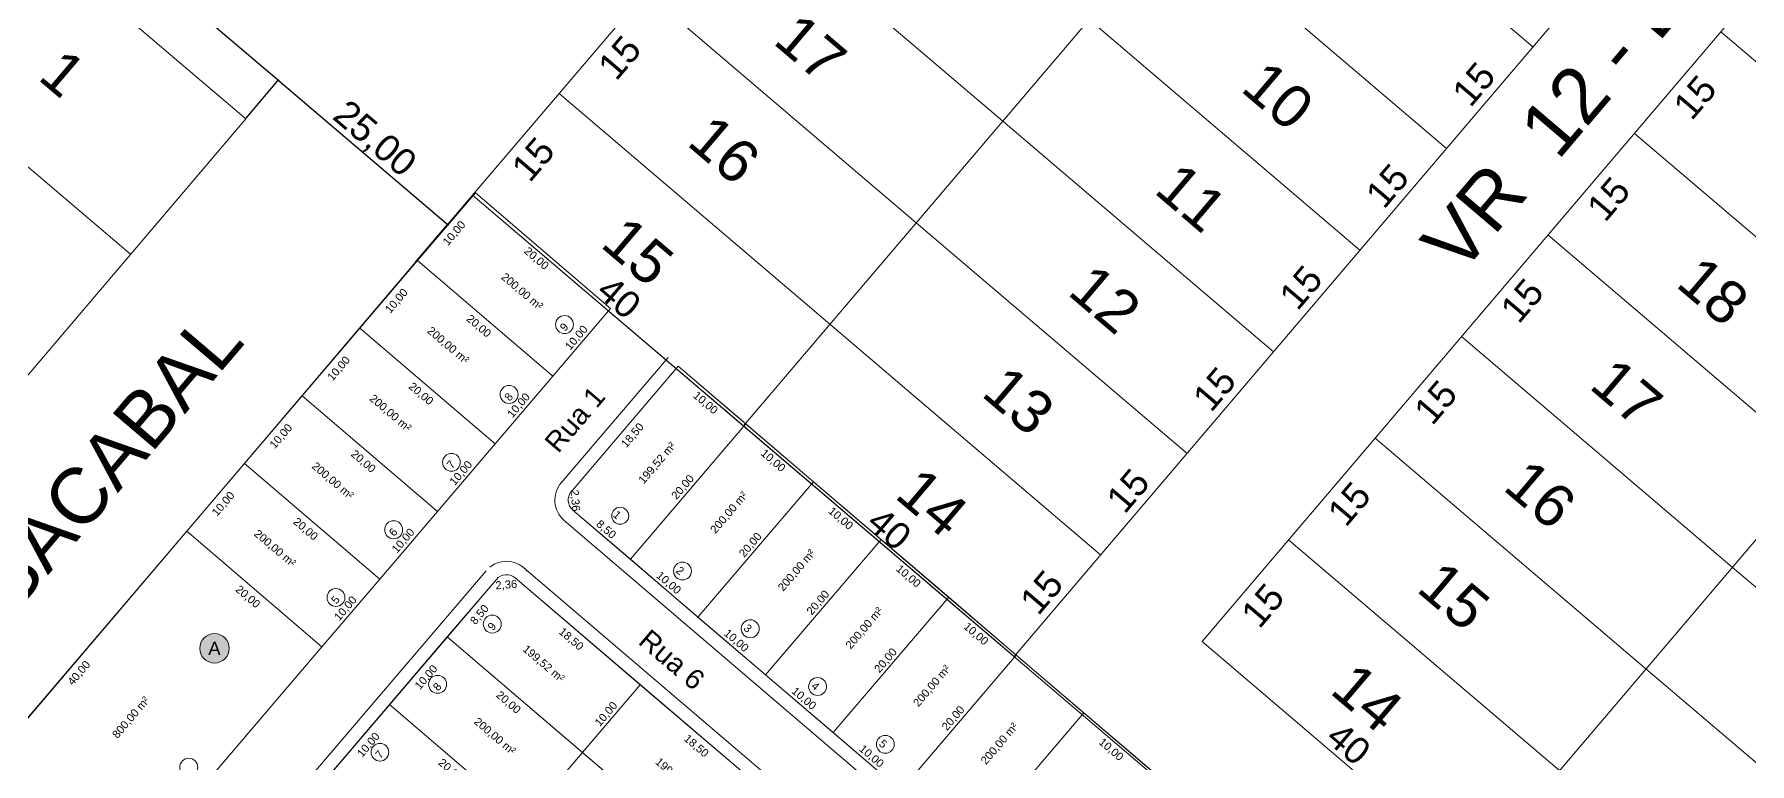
# Model space of a CAD drawing. Header units: metres. Extents: x 3808 to 8215, y 2374 to 6187.
# Drawn here: x 7673.7 to 7866.6, y 4216.7 to 4298.7 of the extents above; entities that cross this region are included whole.
import ezdxf
from ezdxf.enums import TextEntityAlignment as Align

# ---------------------------------------------------------------- set-up
doc = ezdxf.new("R2010")
doc.units = ezdxf.units.M
for name, color, linetype, lineweight in [('AREA_DOS_LOTES', 7, 'Continuous', 0), ('COTAS_DOS_LOTES', 7, 'Continuous', 0), ('EIXO_LOTES', 1, 'Continuous', 0), ('IDENT_DAS_QUADRAS', 7, 'Continuous', 0), ('MEIO_FIO', 252, 'Continuous', 0), ('Nome_Ruas', 7, 'Continuous', 0), ('NUMERO_DOS_LOTES', 7, 'Continuous', 0), ('REGIAO_POLILINHAS', 7, 'Continuous', 0)]:
    doc.layers.add(name, color=color, linetype=linetype, lineweight=lineweight)
doc.layers.add('vista', color=7, linetype='Continuous')
doc.styles.add('pedro', font='arial.ttf', dxfattribs={"height": 3})
doc.styles.add('REGUA80', font='arial.ttf')
doc.dimstyles.new('pedro', dxfattribs={"dimtxt": 3, "dimasz": 0.1, "dimexe": 0.1, "dimexo": 0.1, "dimgap": 0.05, "dimtad": 1, "dimzin": 1, "dimtxsty": 'pedro', "dimblk": 'ARCHTICK', "dimcen": 2.5, "dimdle": 0.1, "dimadec": 0, "dimazin": 0, "dimtfac": 1, "dimtmove": 0, "dimatfit": 3, "dimldrblk": 'ARCHTICK', "dimfxl": 0.3, "dimarcsym": 0})

# ---------------------------------------------------------------- blocks, each defined once
blk = doc.blocks.new('_ARCHTICK')
at = {"color": 0, "linetype": 'ByBlock', "const_width": 0.15}
blk.add_lwpolyline([(-0.5, -0.5), (0.5, 0.5)], dxfattribs=at)
blk = doc.blocks.new('*D9267')
at = {"layer": 'Defpoints', "color": 0, "transparency": 16777216}
for p in [(7499.48, 4457.72), (7701.15, 4293.52), (7697.47, 4289.2)]:
    blk.add_point(p, dxfattribs=at)
at = {"layer": 'vista', "color": 0, "lineweight": -2, "transparency": 16777216}
for p, q in [((7499.54, 4457.8), (7503.22, 4462.12)), ((7503.08, 4462.11), (7701.22, 4293.46)), ((7697.53, 4289.27), (7701.21, 4293.6))]:
    blk.add_line(p, q, dxfattribs=at)
at = {"layer": 'vista', "color": 0, "lineweight": -2, "transparency": 16777216, "xscale": 0.1, "yscale": 0.1, "zscale": 0.1}
for p, rotation in [((7503.16, 4462.05), 139.595887678014), ((7701.15, 4293.52), 319.595887678014)]:
    blk.add_blockref('_ARCHTICK', p, dxfattribs=dict(at, rotation=rotation))
at = {"layer": 'vista', "color": 0, "lineweight": 5, "transparency": 16777216, "insert": (7603.35, 4379.2), "char_height": 3, "attachment_point": 5, "rotation": 319.5959, "style": 'pedro'}
blk.add_mtext('260,00', dxfattribs=at)
blk = doc.blocks.new('*D9268')
at = {"layer": 'Defpoints', "color": 0, "transparency": 16777216}
for p in [(7697.47, 4289.2), (7720.18, 4277.32), (7716.5, 4272.99)]:
    blk.add_point(p, dxfattribs=at)
at = {"layer": 'vista', "color": 0, "lineweight": -2, "transparency": 16777216}
for p, q in [((7697.53, 4289.27), (7701.21, 4293.6)), ((7701.07, 4293.59), (7720.26, 4277.25)), ((7716.57, 4273.07), (7720.25, 4277.39))]:
    blk.add_line(p, q, dxfattribs=at)
at = {"layer": 'vista', "color": 0, "lineweight": -2, "transparency": 16777216, "xscale": 0.1, "yscale": 0.1, "zscale": 0.1}
for p, rotation in [((7701.15, 4293.52), 139.595887678014), ((7720.18, 4277.32), 319.595887678014)]:
    blk.add_blockref('_ARCHTICK', p, dxfattribs=dict(at, rotation=rotation))
at = {"layer": 'vista', "color": 0, "lineweight": 5, "transparency": 16777216, "insert": (7711.87, 4286.83), "char_height": 3, "attachment_point": 5, "rotation": 319.5959, "style": 'pedro'}
blk.add_mtext('25,00', dxfattribs=at)

msp = doc.modelspace()

# ---------------------------------------------------------------- hatches: boundary and pattern name
at = {"layer": 'IDENT_DAS_QUADRAS', "lineweight": 5, "transparency": 33554687}
h = msp.add_hatch(color=40, dxfattribs=at)
edge = h.paths.add_edge_path()
edge.add_arc((7693.957, 4229.683), 1.654, 0, 360)

# ---------------------------------------------------------------- linework, layer by layer
at = {"layer": 'EIXO_LOTES', "lineweight": 5, "transparency": 33554687}
for p, q in [((7716.806, 4273.268), (7732.017, 4260.282)), ((7710.313, 4265.663), (7725.524, 4252.677)), ((7734.103, 4247.324), (7746.115, 4261.394)), ((7746.115, 4261.394), (7898.219, 4131.531)), ((7703.82, 4258.058), (7719.03, 4245.071)), ((7740.734, 4239.69), (7753.72, 4254.901)), ((7697.327, 4250.452), (7712.537, 4237.466)), ((7748.339, 4233.197), (7761.325, 4248.407)), ((7734.27, 4245.209), (7885.233, 4116.32)), ((7690.834, 4242.847), (7706.044, 4229.861)), ((7755.944, 4226.704), (7768.931, 4241.914)), ((7669.171, 4171.272), (7725.662, 4237.437)), ((7727.776, 4237.604), (7755.916, 4213.58)), ((7763.549, 4220.211), (7776.536, 4235.421)), ((7720.142, 4230.973), (7735.353, 4217.987)), ((7750.563, 4205), (7720.142, 4230.973)), ((7771.155, 4213.718), (7784.141, 4228.928)), ((7683.408, 4157.145), (7741.846, 4225.592)), ((7713.649, 4223.368), (7728.86, 4210.381)), ((7778.76, 4207.224), (7791.746, 4222.435))]:
    msp.add_line(p, q, dxfattribs=at)
for centre, start, end in [((7735.243, 4246.35), 139.50998, 229.50998), ((7726.802, 4236.463), 49.50998, 139.50998)]:
    msp.add_arc(centre, 1.5, start, end, dxfattribs=at)
at = {"layer": 'IDENT_DAS_QUADRAS', "lineweight": 5, "transparency": 33554687}
msp.add_circle((7693.957, 4229.683), 1.654, dxfattribs=at)
at = {"layer": 'MEIO_FIO', "lineweight": 5, "transparency": 33554687}
for p, q in [((7744.974, 4262.368), (7732.962, 4248.298)), ((7880.836, 4118.101), (7733.296, 4244.069)), ((7724.521, 4238.411), (7668.03, 4172.246)), ((7728.75, 4238.745), (7756.89, 4214.72))]:
    msp.add_line(p, q, dxfattribs=at)
for centre, start, end in [((7735.243, 4246.35), 139.50998, 229.50998), ((7726.802, 4236.463), 39.09895, 129.09895)]:
    msp.add_arc(centre, 3, start, end, dxfattribs=at)
at = {"layer": 'NUMERO_DOS_LOTES', "lineweight": 5, "transparency": 33554687}
for centre, radius in [((7733.329, 4266.073), 1.009), ((7727.098, 4258.22), 1.01), ((7720.611, 4250.591), 0.996), ((7739.591, 4244.585), 0.956), ((7714.111, 4243.009), 1.01), ((7746.596, 4238.373), 1.005), ((7707.62, 4235.391), 1.005), ((7725.205, 4232.416), 1.009), ((7754.215, 4231.881), 1.009), ((7719.056, 4225.639), 1.01), ((7761.797, 4225.391), 1.01), ((7769.411, 4218.894), 1.005), ((7712.57, 4218.01), 0.996), ((7691.067, 4216.323), 1.01)]:
    msp.add_circle(centre, radius, dxfattribs=at)
at = {"layer": 'REGIAO_POLILINHAS', "lineweight": 5, "transparency": 33554687}
for p, q in [((7716.806, 4273.268), (7723.299, 4280.873)), ((7710.313, 4265.663), (7716.806, 4273.268)), ((7732.017, 4260.282), (7716.806, 4273.268)), ((7716.806, 4273.268), (7732.017, 4260.282)), ((7738.51, 4267.887), (7732.017, 4260.282)), ((7703.82, 4258.058), (7710.313, 4265.663)), ((7725.524, 4252.677), (7710.313, 4265.663)), ((7710.313, 4265.663), (7725.524, 4252.677)), ((7732.017, 4260.282), (7725.524, 4252.677)), ((7734.103, 4247.324), (7746.115, 4261.394)), ((7746.115, 4261.394), (7753.72, 4254.901)), ((7697.327, 4250.452), (7703.82, 4258.058)), ((7719.03, 4245.071), (7703.82, 4258.058)), ((7703.82, 4258.058), (7719.03, 4245.071)), ((7740.734, 4239.69), (7753.72, 4254.901)), ((7753.72, 4254.901), (7740.734, 4239.69)), ((7725.524, 4252.677), (7719.03, 4245.071)), ((7690.834, 4242.847), (7697.327, 4250.452)), ((7712.537, 4237.466), (7697.327, 4250.452)), ((7697.327, 4250.452), (7712.537, 4237.466)), ((7761.325, 4248.407), (7748.339, 4233.197)), ((7748.339, 4233.197), (7761.325, 4248.407)), ((7761.325, 4248.407), (7768.931, 4241.914)), ((7719.03, 4245.071), (7712.537, 4237.466)), ((7740.734, 4239.69), (7734.27, 4245.209)), ((7664.861, 4212.427), (7690.834, 4242.847)), ((7706.044, 4229.861), (7690.834, 4242.847)), ((7690.834, 4242.847), (7706.044, 4229.861)), ((7768.931, 4241.914), (7755.944, 4226.704)), ((7755.944, 4226.704), (7768.931, 4241.914)), ((7748.339, 4233.197), (7740.734, 4239.69)), ((7712.537, 4237.466), (7706.044, 4229.861)), ((7720.142, 4230.973), (7725.662, 4237.437)), ((7727.776, 4237.604), (7741.846, 4225.592)), ((7776.536, 4235.421), (7763.549, 4220.211)), ((7763.549, 4220.211), (7776.536, 4235.421)), ((7776.536, 4235.421), (7784.141, 4228.928)), ((7755.944, 4226.704), (7748.339, 4233.197)), ((7706.044, 4229.861), (7680.071, 4199.44)), ((7713.649, 4223.368), (7720.142, 4230.973)), ((7720.142, 4230.973), (7735.353, 4217.987)), ((7735.353, 4217.987), (7720.142, 4230.973)), ((7784.141, 4228.928), (7771.155, 4213.718)), ((7771.155, 4213.718), (7784.141, 4228.928)), ((7784.141, 4228.928), (7791.746, 4222.435)), ((7741.846, 4225.592), (7735.353, 4217.987)), ((7735.353, 4217.987), (7741.846, 4225.592)), ((7741.846, 4225.592), (7755.916, 4213.58)), ((7763.549, 4220.211), (7755.944, 4226.704)), ((7707.156, 4215.763), (7713.649, 4223.368)), ((7713.649, 4223.368), (7728.86, 4210.381)), ((7728.86, 4210.381), (7713.649, 4223.368)), ((7791.746, 4222.435), (7778.76, 4207.224)), ((7778.76, 4207.224), (7791.746, 4222.435)), ((7791.746, 4222.435), (7799.351, 4215.942)), ((7771.155, 4213.718), (7763.549, 4220.211)), ((7735.353, 4217.987), (7728.86, 4210.381)), ((7728.86, 4210.381), (7735.353, 4217.987)), ((7750.563, 4205), (7735.353, 4217.987)), ((7735.353, 4217.987), (7750.563, 4205))]:
    msp.add_line(p, q, dxfattribs=at)
at = {"layer": 'REGIAO_POLILINHAS', "color": 1, "lineweight": 5, "transparency": 33554687}
for p, q in [((7723.299, 4280.873), (7738.51, 4267.887)), ((7753.72, 4254.901), (7761.325, 4248.407)), ((7768.931, 4241.914), (7776.536, 4235.421))]:
    msp.add_line(p, q, dxfattribs=at)
at = {"layer": 'REGIAO_POLILINHAS', "lineweight": 5, "transparency": 33554687}
for centre, start, end in [((7735.243, 4246.35), 139.50998, 229.50998), ((7726.802, 4236.463), 49.50998, 139.50998)]:
    msp.add_arc(centre, 1.5, start, end, dxfattribs=at)
at = {"layer": 'vista', "lineweight": 5}
for p, q in [((7499.479, 4457.724), (7697.466, 4289.198)), ((7836.416, 4413.87), (7722.985, 4280.609)), ((7836.416, 4413.87), (7722.985, 4280.609)), ((7897.335, 4362.016), (7783.905, 4228.755)), ((7897.335, 4362.016), (7783.905, 4228.755)), ((7840.949, 4357.483), (7753.445, 4254.682)), ((7840.949, 4357.483), (7753.445, 4254.682)), ((7908.758, 4352.293), (7805.05, 4230.455)), ((7908.758, 4352.293), (7805.05, 4230.455)), ((7842.241, 4297.289), (7811.781, 4323.216)), ((7782.613, 4288.949), (7752.153, 4314.876)), ((7832.518, 4285.867), (7802.058, 4311.794)), ((7646.428, 4306.377), (7684.503, 4273.969)), ((7772.89, 4277.527), (7742.431, 4303.454)), ((7822.795, 4274.444), (7792.336, 4300.371)), ((7893.845, 4273.062), (7863.386, 4298.989)), ((7913.29, 4295.907), (7835.51, 4204.528)), ((7763.168, 4266.104), (7732.708, 4292.031)), ((7632.649, 4213.049), (7697.466, 4289.198)), ((7813.073, 4263.022), (7782.613, 4288.949)), ((7884.123, 4261.64), (7853.663, 4287.567)), ((7722.985, 4280.609), (7645.205, 4189.23)), ((7753.445, 4254.682), (7722.985, 4280.609)), ((7898.129, 4131.529), (7722.985, 4280.609)), ((7898.129, 4131.529), (7722.985, 4280.609)), ((7803.35, 4251.6), (7772.89, 4277.527)), ((7874.4, 4250.217), (7843.94, 4276.144)), ((7793.627, 4240.177), (7763.168, 4266.104)), ((7864.677, 4238.795), (7834.218, 4264.722)), ((7783.905, 4228.755), (7753.445, 4254.682)), ((7854.955, 4227.372), (7824.495, 4253.299)), ((7845.232, 4215.95), (7814.772, 4241.877)), ((7895.137, 4212.868), (7864.677, 4238.795)), ((7835.51, 4204.528), (7805.05, 4230.455)), ((7885.414, 4201.446), (7854.955, 4227.372))]:
    msp.add_line(p, q, dxfattribs=at)

# ---------------------------------------------------------------- texts
at = {"layer": 'AREA_DOS_LOTES', "lineweight": 5, "transparency": 33554687, "style": 'REGUA80'}
for s, rotation, p in [('200,00 m²', 319.52002, (7728.571, 4269.798)), ('200,00 m²', 319.52002, (7720.252, 4263.751)), ('200,00 m²', 319.52002, (7713.759, 4256.146)), ('199,52 m²', 49.52002, (7743.731, 4250.538)), ('200,00 m²', 319.52002, (7707.266, 4248.541)), ('200,00 m²', 49.52002, (7751.809, 4244.961)), ('200,00 m²', 319.52002, (7700.773, 4240.936)), ('200,00 m²', 49.52002, (7759.414, 4238.468)), ('200,00 m²', 49.52002, (7767.019, 4231.975)), ('199,52 m²', 319.52002, (7730.99, 4227.976)), ('200,00 m²', 49.52002, (7774.624, 4225.482)), ('800,00 m²', 49.52002, (7684.54, 4221.923)), ('200,00 m²', 319.52002, (7725.505, 4219.82)), ('200,00 m²', 49.52002, (7782.23, 4218.989)), ('199,52 m²', 319.52002, (7745.898, 4215.3))]:
    msp.add_text(s, height=0.9, rotation=rotation, dxfattribs=at).set_placement(p, align=Align.MIDDLE_CENTER)
at = {"layer": 'COTAS_DOS_LOTES', "lineweight": 5, "transparency": 33554687, "style": 'REGUA80'}
for s, rotation, p in [('10,00', 49.52002, (7721.245, 4276.064)), ('20,00', 319.52002, (7729.898, 4273.188)), ('10,00', 49.52002, (7714.752, 4268.459)), ('20,00', 319.52002, (7723.405, 4265.583)), ('10,00', 49.52002, (7734.99, 4264.318)), ('10,00', 49.52002, (7708.259, 4260.854)), ('20,00', 319.52002, (7716.912, 4257.978)), ('10,00', 49.52002, (7728.497, 4256.713)), ('10,00', 319.52002, (7748.911, 4256.955)), ('10,00', 49.52002, (7701.765, 4253.249)), ('18,50', 49.52002, (7741.301, 4253.353)), ('20,00', 319.52002, (7710.419, 4250.372)), ('10,00', 49.52002, (7722.004, 4249.108)), ('10,00', 319.52002, (7756.517, 4250.462)), ('20,00', 49.52002, (7746.954, 4247.53)), ('10,00', 49.52002, (7695.272, 4245.644)), ('2,36', 274.52002, (7734.107, 4246.263)), ('10,00', 319.52002, (7764.122, 4243.969)), ('20,00', 319.52002, (7703.926, 4242.767)), ('10,00', 49.52002, (7715.51, 4241.503)), ('8,50', 319.52002, (7737.734, 4242.725)), ('20,00', 49.52002, (7754.559, 4241.036)), ('2,36', 4.52002, (7726.816, 4236.404)), ('10,00', 319.52002, (7744.769, 4236.719)), ('20,00', 319.52002, (7697.433, 4235.162)), ('10,00', 49.52002, (7709.017, 4233.898)), ('20,00', 49.52002, (7762.164, 4234.543)), ('8,50', 49.52002, (7724.094, 4233.199)), ('18,50', 319.52002, (7733.805, 4230.406)), ('10,00', 319.52002, (7752.374, 4230.226)), ('20,00', 49.52002, (7769.769, 4228.05)), ('40,00', 49.52002, (7679.039, 4226.631)), ('10,00', 49.52002, (7718.088, 4226.164)), ('20,00', 319.52002, (7726.741, 4223.288)), ('10,00', 49.52002, (7738.326, 4222.023)), ('10,00', 319.52002, (7759.979, 4223.732)), ('20,00', 49.52002, (7777.374, 4221.557)), ('10,00', 49.52002, (7711.595, 4218.559)), ('18,50', 319.52002, (7747.874, 4218.394)), ('10,00', 319.52002, (7767.584, 4217.239)), ('10,00', 319.52002, (7794.543, 4217.996)), ('20,00', 319.52002, (7720.248, 4215.683))]:
    msp.add_text(s, height=0.9, rotation=rotation, dxfattribs=at).set_placement(p, align=Align.CENTER)
at = {"layer": 'COTAS_DOS_LOTES', "color": 1, "lineweight": 5, "transparency": 33554687, "style": 'REGUA80'}
for p in [(7771.727, 4237.476), (7779.332, 4230.983)]:
    msp.add_text('10,00', height=0.9, rotation=319.52002, dxfattribs=at).set_placement(p, align=Align.CENTER)
at = {"layer": 'IDENT_DAS_QUADRAS', "color": 5, "lineweight": 5, "transparency": 33554687, "style": 'REGUA80'}
msp.add_text('A', height=1.5, rotation=359.30447, dxfattribs=at).set_placement((7693.957, 4229.683), align=Align.MIDDLE_CENTER)
at = {"layer": 'Nome_Ruas', "lineweight": 5, "transparency": 33554687, "style": 'REGUA80'}
for s, rotation, p in [('Rua 1', 49.52002, (7732.616, 4251.505)), ('Rua 6', 319.52002, (7741.494, 4230.281))]:
    msp.add_text(s, height=2.25, rotation=rotation, dxfattribs=at).set_placement(p)
at = {"layer": 'NUMERO_DOS_LOTES', "lineweight": 5, "transparency": 33554687, "style": 'REGUA80'}
for s, rotation, p in [('9', 49.52002, (7733.618, 4265.512)), ('8', 49.52002, (7727.387, 4257.66)), ('7', 49.52002, (7720.894, 4250.055)), ('1', 319.52002, (7738.966, 4244.351)), ('6', 49.52002, (7714.401, 4242.45)), ('2', 319.52002, (7746.043, 4238.078)), ('5', 49.52002, (7707.9, 4234.851)), ('9', 49.52002, (7725.494, 4231.856)), ('3', 319.52002, (7753.655, 4231.592)), ('8', 49.52002, (7719.346, 4225.079)), ('4', 319.52002, (7761.254, 4225.093)), ('7', 49.52002, (7712.853, 4217.474)), ('5', 319.52002, (7768.872, 4218.614))]:
    msp.add_text(s, height=0.9, rotation=rotation, dxfattribs=at).set_placement(p, align=Align.CENTER)
at = {"layer": 'vista', "lineweight": 5, "style": 'pedro'}
for s, p in [('VR  12 - D', (7829.315, 4275.556)), ('RUA BACABAL', (7653.197, 4221.632))]:
    msp.add_text(s, height=6.24, rotation=49.59589, dxfattribs=at).set_placement(p, align=Align.TOP_LEFT)
at = {"layer": 'vista', "lineweight": 5, "char_height": 4.8, "attachment_point": 5, "rotation": 319.59589, "style": 'pedro'}
for s, insert in [('17', (7761.037, 4297.155)), ('1', (7676.935, 4294.339)), ('10', (7813.605, 4291.805)), ('16', (7751.314, 4285.732)), ('11', (7803.882, 4280.383)), ('15', (7741.591, 4274.31)), ('12', (7794.16, 4268.96)), ('18', (7862.546, 4269.845)), ('13', (7784.437, 4257.538)), ('17', (7852.823, 4258.423)), ('14', (7774.715, 4246.116)), ('16', (7843.101, 4247)), ('15', (7833.378, 4235.578)), ('14', (7823.656, 4224.156))]:
    msp.add_mtext(s, dxfattribs=dict(at, insert=insert))
at = {"layer": 'vista', "color": 1, "lineweight": 5, "char_height": 3, "attachment_point": 5, "style": 'pedro'}
for s, insert, rotation in [('15', (7739.523, 4296.08), 49.59589), ('15', (7739.523, 4296.08), 49.59589), ('15', (7835.599, 4293.093), 49.59589), ('15', (7835.599, 4293.093), 49.59589), ('15', (7860.477, 4291.615), 49.59589), ('15', (7729.8, 4284.658), 49.59589), ('15', (7729.8, 4284.658), 49.59589), ('15', (7825.876, 4281.671), 49.59589), ('15', (7825.876, 4281.671), 49.59589), ('15', (7850.755, 4280.193), 49.59589), ('15', (7816.154, 4270.249), 49.59589), ('15', (7816.154, 4270.249), 49.59589), ('40', (7739.47, 4269.123), 319.59589), ('15', (7841.032, 4268.771), 49.59589), ('15', (7806.431, 4258.826), 49.59589), ('15', (7806.431, 4258.826), 49.59589), ('15', (7831.31, 4257.348), 49.59589), ('15', (7796.709, 4247.404), 49.59589), ('15', (7796.709, 4247.404), 49.59589), ('15', (7821.587, 4245.926), 49.59589), ('40', (7769.865, 4243.12), 319.59589), ('15', (7786.986, 4235.981), 49.59589), ('15', (7786.986, 4235.981), 49.59589), ('15', (7811.864, 4234.503), 49.59589), ('40', (7821.535, 4218.969), 319.59589)]:
    msp.add_mtext(s, dxfattribs=dict(at, insert=insert, rotation=rotation))

# ---------------------------------------------------------------- dimensions: what is measured, and where the dimension line sits
at = {"layer": 'vista', "color": 1, "lineweight": 5}
for base, p1, p2, picture, middle in [((7701.146, 4293.521), (7499.479, 4457.724), (7697.466, 4289.198), '*D9267', (7603.353, 4379.195)), ((7720.184, 4277.317), (7697.466, 4289.198), (7716.504, 4272.994), '*D9268', (7711.866, 4286.83))]:
    dim = msp.add_linear_dim(base=base, p1=p1, p2=p2, angle=319.59589, dimstyle='pedro', override={"dimtmove": 1, "dimfxl": 0.1}, dxfattribs=at)
    dim.commit()
    dim.dimension.update_dxf_attribs({"geometry": picture, "text_midpoint": middle})

doc.saveas('drawing.dxf')
